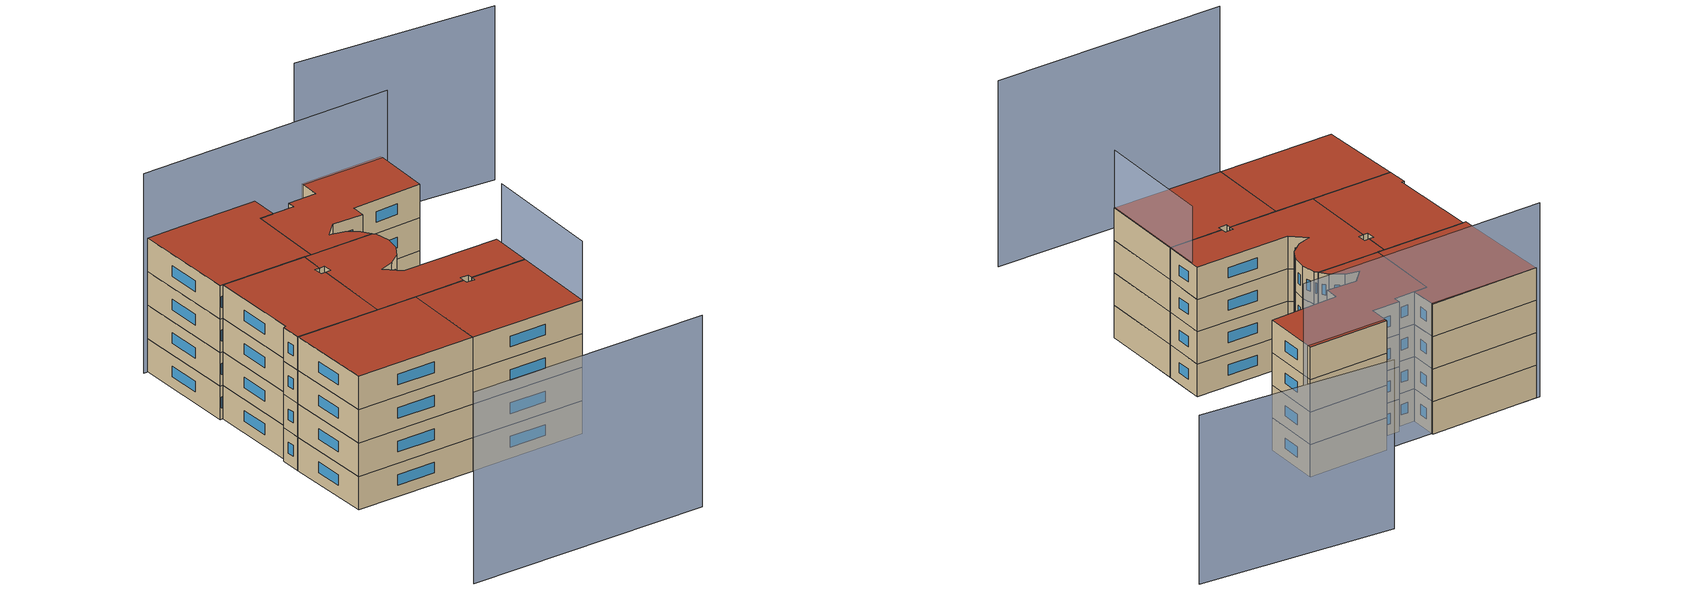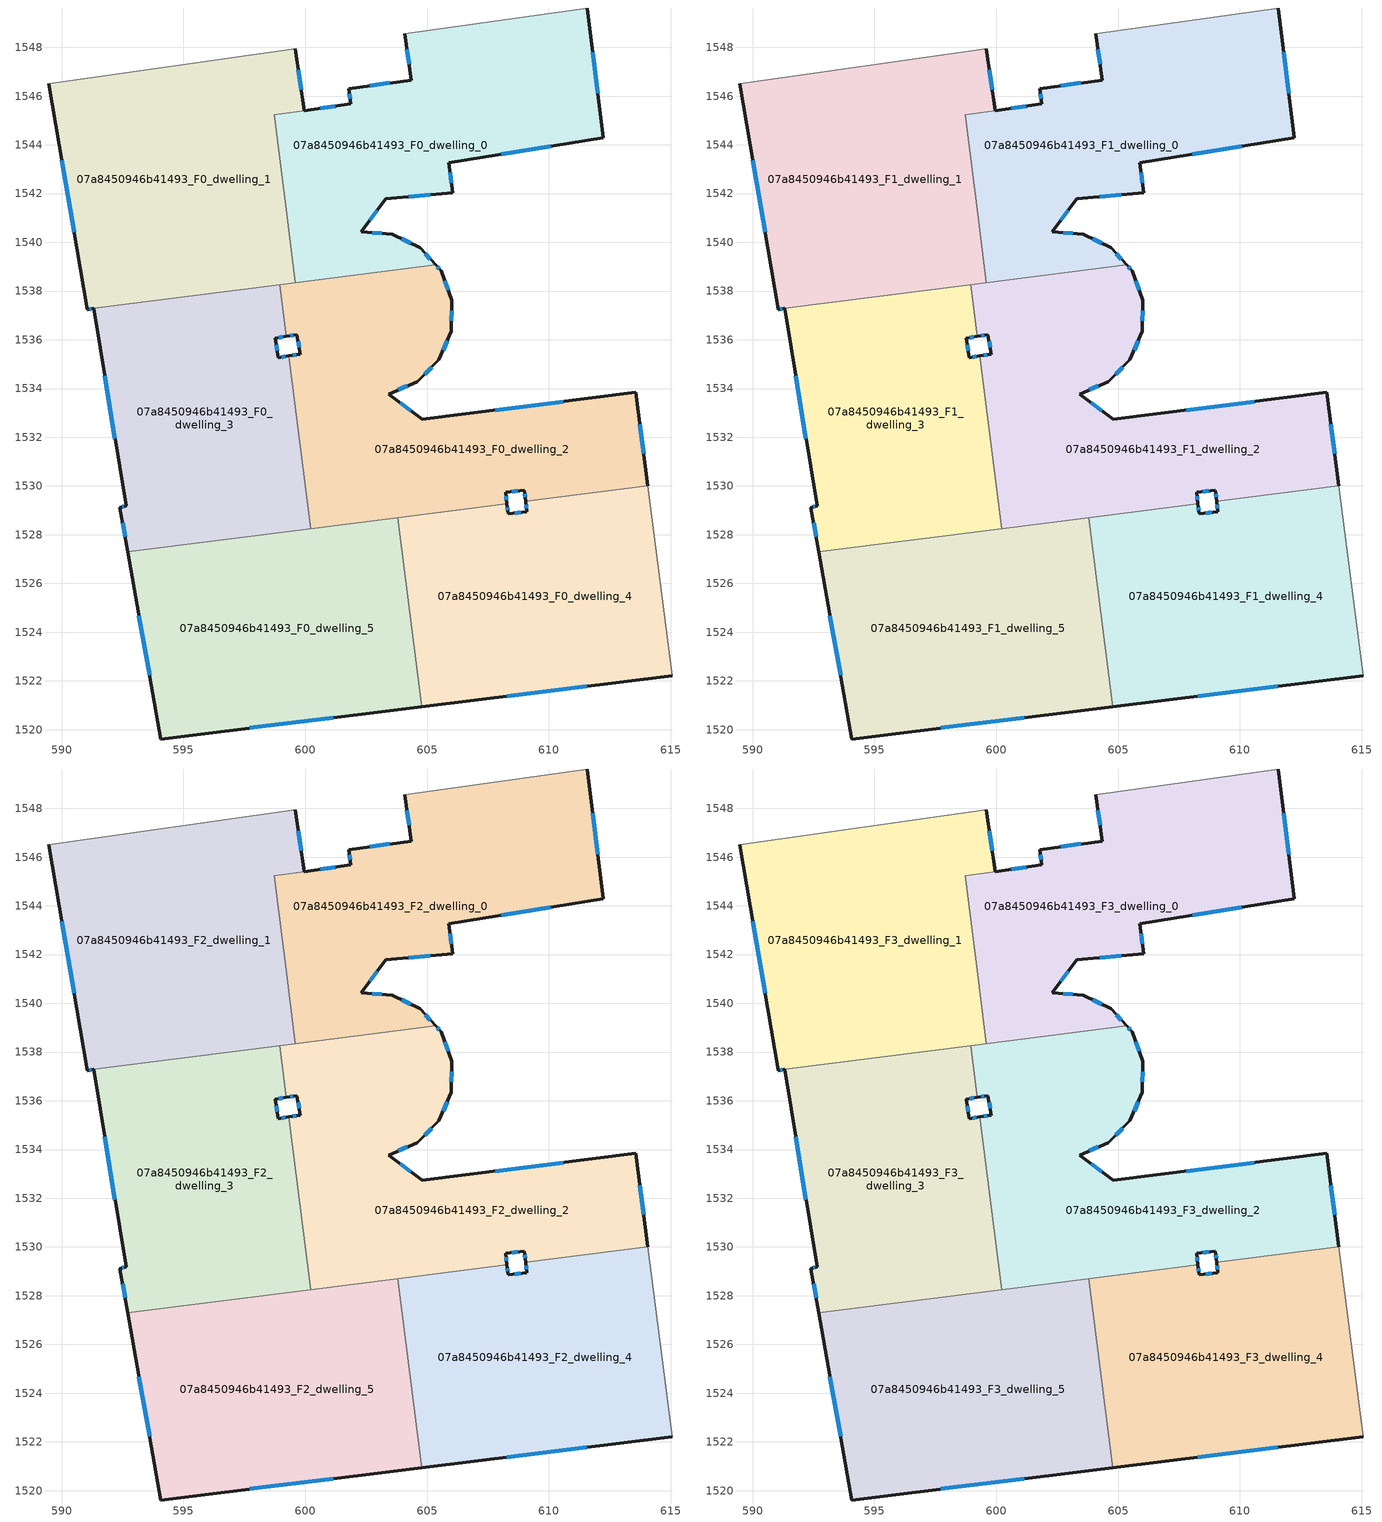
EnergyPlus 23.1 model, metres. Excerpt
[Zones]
07a8450946b41493_F0_dwelling_0
 floor ground (EU_floor_Construction): 611.56,1549.62 612.24,1544.3 605.89,1543.27 606.06,1542.03 603.3,1541.78 602.3,1540.44 603.58,1540.33 604.72,1539.77 605.35,1539.07 599.6,1538.34 598.72,1545.23 601.87,1545.68 601.78,1546.31 604.35,1546.66 604.08,1548.57 z0
 wall outside (EU_wall_Construction): 604.08,1548.57 604.35,1546.66 601.78,1546.31 601.87,1545.68 599.95,1545.41 / 605.35,1539.07 604.72,1539.77 603.58,1540.33 602.3,1540.44 603.3,1541.78 606.06,1542.03 605.89,1543.27 612.24,1544.3 611.56,1549.62 z0:3
 wall to 07a8450946b41493_F0_dwelling_1 (EU_wall_Construction): 599.95,1545.41 598.72,1545.23 599.3,1540.69 599.6,1538.34 z0:3
 wall adiabatic (EU_wall_Construction): 611.56,1549.62 604.08,1548.57 z0:3
 wall to 07a8450946b41493_F0_dwelling_2 (EU_wall_Construction): 599.6,1538.34 605.35,1539.07 z0:3
 window (EU_Window_Construction): 601.22,1545.59 600.61,1545.5 / 601.81,1546.09 601.84,1545.89 / 603.47,1546.54 602.65,1546.43 / 604.17,1547.92 604.26,1547.31 / 612.01,1546.11 611.79,1547.81 / 608.05,1543.62 610.08,1543.95 / 606,1542.45 605.94,1542.85 / 604.24,1541.87 605.12,1541.95 / 602.64,1540.9 602.96,1541.33 / 603.14,1540.37 602.74,1540.4 / 604.33,1539.96 603.96,1540.14 / 605.13,1539.31 604.93,1539.53 z1.02:1.98
07a8450946b41493_F0_dwelling_1
 floor ground (EU_floor_Construction): 599.59,1547.94 599.95,1545.41 598.72,1545.23 599.6,1538.34 591.31,1537.29 591.05,1537.23 591.05,1537.25 589.48,1546.51 z0
 wall outside (EU_wall_Construction): 599.95,1545.41 599.59,1547.94 / 589.48,1546.51 591.05,1537.25 591.05,1537.23 591.31,1537.29 z0:3
 wall adiabatic (EU_wall_Construction): 599.59,1547.94 589.48,1546.51 z0:3
 wall to 07a8450946b41493_F0_dwelling_3 (EU_wall_Construction): 591.31,1537.29 598.96,1538.26 z0:3
 wall to 07a8450946b41493_F0_dwelling_2 (EU_wall_Construction): 598.96,1538.26 599.6,1538.34 z0:3
 window (EU_Window_Construction): 599.83,1546.27 599.71,1547.08 / 591.14,1537.25 591.22,1537.27 / 590.01,1543.36 590.51,1540.4 z1.02:1.98
07a8450946b41493_F0_dwelling_2
 floor ground (EU_floor_Construction): 613.57,1533.84 614.06,1530.01 609.04,1529.37 608.99,1529.83 608.22,1529.74 608.28,1529.27 600.23,1528.25 599.33,1535.34 599.79,1535.41 599.66,1536.21 599.22,1536.14 598.96,1538.26 605.35,1539.07 605.57,1538.82 606.01,1537.63 605.98,1536.35 605.48,1535.18 604.59,1534.28 603.42,1533.77 604.81,1532.73 z0
 wall outside (EU_wall_Construction): 614.06,1530.01 613.57,1533.84 604.81,1532.73 603.42,1533.77 604.59,1534.28 605.48,1535.18 605.98,1536.35 606.01,1537.63 605.57,1538.82 605.35,1539.07 / 608.28,1529.27 608.22,1529.74 608.99,1529.83 609.04,1529.37 / 599.22,1536.14 599.66,1536.21 599.79,1535.41 599.33,1535.34 z0:3
 wall to 07a8450946b41493_F0_dwelling_4 (EU_wall_Construction): 609.04,1529.37 614.06,1530.01 / 603.8,1528.7 608.28,1529.27 z0:3
 wall to 07a8450946b41493_F0_dwelling_3 (EU_wall_Construction): 599.33,1535.34 600.23,1528.25 / 598.96,1538.26 599.22,1536.14 z0:3
 wall to 07a8450946b41493_F0_dwelling_5 (EU_wall_Construction): 600.23,1528.25 603.8,1528.7 z0:3
 window (EU_Window_Construction): 603.82,1533.94 604.19,1534.1 / 604.34,1533.08 603.89,1533.41 / 610.59,1533.46 607.79,1533.11 / 613.89,1531.31 613.73,1532.54 / 609.01,1529.68 609.02,1529.53 / 608.48,1529.77 608.73,1529.8 / 608.26,1529.43 608.24,1529.58 / 599.63,1535.39 599.49,1535.36 / 599.7,1535.94 599.75,1535.69 / 599.37,1536.16 599.51,1536.19 / 605.5,1538.91 605.42,1538.99 / 605.86,1538.04 605.72,1538.42 / 605.99,1536.79 606,1537.2 / 605.66,1535.58 605.81,1535.95 / 604.9,1534.59 605.18,1534.87 z1.02:1.98
07a8450946b41493_F0_dwelling_3
 floor ground (EU_floor_Construction): 598.96,1538.26 599.22,1536.14 598.76,1536.07 598.9,1535.27 599.33,1535.34 600.23,1528.25 592.71,1527.29 592.39,1529.12 592.64,1529.19 591.31,1537.29 z0
 wall outside (EU_wall_Construction): 591.31,1537.29 592.64,1529.19 592.39,1529.12 592.71,1527.29 / 599.33,1535.34 598.9,1535.27 598.76,1536.07 599.22,1536.14 z0:3
 wall to 07a8450946b41493_F0_dwelling_5 (EU_wall_Construction): 592.71,1527.29 600.23,1528.25 z0:3
 window (EU_Window_Construction): 591.76,1534.53 592.19,1531.94 / 598.92,1536.09 599.07,1536.12 / 598.85,1535.54 598.81,1535.79 / 599.18,1535.31 599.04,1535.29 / 592.5,1528.5 592.6,1527.91 / 592.56,1529.16 592.48,1529.14 z1.02:1.98
07a8450946b41493_F0_dwelling_4
 floor ground (EU_floor_Construction): 614.06,1530.01 615.05,1522.22 604.78,1520.95 603.8,1528.7 608.28,1529.27 608.32,1528.85 609.09,1528.95 609.04,1529.37 z0
 wall outside (EU_wall_Construction): 609.04,1529.37 609.09,1528.95 608.32,1528.85 608.28,1529.27 / 604.78,1520.95 615.05,1522.22 z0:3
 wall adiabatic (EU_wall_Construction): 615.05,1522.22 614.06,1530.01 z0:3
 wall to 07a8450946b41493_F0_dwelling_5 (EU_wall_Construction): 603.8,1528.7 604.78,1520.95 z0:3
 window (EU_Window_Construction): 608.31,1529 608.29,1529.13 / 608.83,1528.91 608.59,1528.88 / 609.06,1529.23 609.08,1529.09 / 608.28,1521.38 611.56,1521.79 z1.02:1.98
07a8450946b41493_F0_dwelling_5
 floor ground (EU_floor_Construction): 603.8,1528.7 604.78,1520.95 594.07,1519.62 592.71,1527.29 z0
 wall outside (EU_wall_Construction): 592.71,1527.29 594.07,1519.62 604.78,1520.95 z0:3
 window (EU_Window_Construction): 597.71,1520.07 601.14,1520.49 / 593.17,1524.68 593.61,1522.23 z1.02:1.98
07a8450946b41493_F1_dwelling_0
 floor to 07a8450946b41493_F0_dwelling_0 (EU_floor_Construction): 611.56,1549.62 612.24,1544.3 605.89,1543.27 606.06,1542.03 603.3,1541.78 602.3,1540.44 603.58,1540.33 604.72,1539.77 605.35,1539.07 599.6,1538.34 598.72,1545.23 601.87,1545.68 601.78,1546.31 604.35,1546.66 604.08,1548.57 z3
 wall outside (EU_wall_Construction): 604.08,1548.57 604.35,1546.66 601.78,1546.31 601.87,1545.68 599.95,1545.41 / 605.35,1539.07 604.72,1539.77 603.58,1540.33 602.3,1540.44 603.3,1541.78 606.06,1542.03 605.89,1543.27 612.24,1544.3 611.56,1549.62 z3:6
 wall to 07a8450946b41493_F1_dwelling_1 (EU_wall_Construction): 599.95,1545.41 598.72,1545.23 599.3,1540.69 599.6,1538.34 z3:6
 wall adiabatic (EU_wall_Construction): 611.56,1549.62 604.08,1548.57 z3:6
 wall to 07a8450946b41493_F1_dwelling_2 (EU_wall_Construction): 599.6,1538.34 605.35,1539.07 z3:6
 window (EU_Window_Construction): 601.22,1545.59 600.61,1545.5 / 601.81,1546.09 601.84,1545.89 / 603.47,1546.54 602.65,1546.43 / 604.17,1547.92 604.26,1547.31 / 612.01,1546.11 611.79,1547.81 / 608.05,1543.62 610.08,1543.95 / 606,1542.45 605.94,1542.85 / 604.24,1541.87 605.12,1541.95 / 602.64,1540.9 602.96,1541.33 / 603.14,1540.37 602.74,1540.4 / 604.33,1539.96 603.96,1540.14 / 605.13,1539.31 604.93,1539.53 z4.02:4.98
07a8450946b41493_F1_dwelling_1
 floor to 07a8450946b41493_F0_dwelling_1 (EU_floor_Construction): 599.59,1547.94 599.95,1545.41 598.72,1545.23 599.6,1538.34 591.31,1537.29 591.05,1537.23 591.05,1537.25 589.48,1546.51 z3
 wall outside (EU_wall_Construction): 599.95,1545.41 599.59,1547.94 / 589.48,1546.51 591.05,1537.25 591.05,1537.23 591.31,1537.29 z3:6
 wall adiabatic (EU_wall_Construction): 599.59,1547.94 589.48,1546.51 z3:6
 wall to 07a8450946b41493_F1_dwelling_3 (EU_wall_Construction): 591.31,1537.29 598.96,1538.26 z3:6
 wall to 07a8450946b41493_F1_dwelling_2 (EU_wall_Construction): 598.96,1538.26 599.6,1538.34 z3:6
 window (EU_Window_Construction): 599.83,1546.27 599.71,1547.08 / 591.14,1537.25 591.22,1537.27 / 590.01,1543.36 590.51,1540.4 z4.02:4.98
07a8450946b41493_F1_dwelling_2
 floor to 07a8450946b41493_F0_dwelling_2 (EU_floor_Construction): 613.57,1533.84 614.06,1530.01 609.04,1529.37 608.99,1529.83 608.22,1529.74 608.28,1529.27 600.23,1528.25 599.33,1535.34 599.79,1535.41 599.66,1536.21 599.22,1536.14 598.96,1538.26 605.35,1539.07 605.57,1538.82 606.01,1537.63 605.98,1536.35 605.48,1535.18 604.59,1534.28 603.42,1533.77 604.81,1532.73 z3
 wall outside (EU_wall_Construction): 614.06,1530.01 613.57,1533.84 604.81,1532.73 603.42,1533.77 604.59,1534.28 605.48,1535.18 605.98,1536.35 606.01,1537.63 605.57,1538.82 605.35,1539.07 / 608.28,1529.27 608.22,1529.74 608.99,1529.83 609.04,1529.37 / 599.22,1536.14 599.66,1536.21 599.79,1535.41 599.33,1535.34 z3:6
 wall to 07a8450946b41493_F1_dwelling_4 (EU_wall_Construction): 609.04,1529.37 614.06,1530.01 / 603.8,1528.7 608.28,1529.27 z3:6
 wall to 07a8450946b41493_F1_dwelling_3 (EU_wall_Construction): 599.33,1535.34 600.23,1528.25 / 598.96,1538.26 599.22,1536.14 z3:6
 wall to 07a8450946b41493_F1_dwelling_5 (EU_wall_Construction): 600.23,1528.25 603.8,1528.7 z3:6
 window (EU_Window_Construction): 603.82,1533.94 604.19,1534.1 / 604.34,1533.08 603.89,1533.41 / 610.59,1533.46 607.79,1533.11 / 613.89,1531.31 613.73,1532.54 / 609.01,1529.68 609.02,1529.53 / 608.48,1529.77 608.73,1529.8 / 608.26,1529.43 608.24,1529.58 / 599.63,1535.39 599.49,1535.36 / 599.7,1535.94 599.75,1535.69 / 599.37,1536.16 599.51,1536.19 / 605.5,1538.91 605.42,1538.99 / 605.86,1538.04 605.72,1538.42 / 605.99,1536.79 606,1537.2 / 605.66,1535.58 605.81,1535.95 / 604.9,1534.59 605.18,1534.87 z4.02:4.98
07a8450946b41493_F1_dwelling_3
 floor to 07a8450946b41493_F0_dwelling_3 (EU_floor_Construction): 598.96,1538.26 599.22,1536.14 598.76,1536.07 598.9,1535.27 599.33,1535.34 600.23,1528.25 592.71,1527.29 592.39,1529.12 592.64,1529.19 591.31,1537.29 z3
 wall outside (EU_wall_Construction): 591.31,1537.29 592.64,1529.19 592.39,1529.12 592.71,1527.29 / 599.33,1535.34 598.9,1535.27 598.76,1536.07 599.22,1536.14 z3:6
 wall to 07a8450946b41493_F1_dwelling_5 (EU_wall_Construction): 592.71,1527.29 600.23,1528.25 z3:6
 window (EU_Window_Construction): 591.76,1534.53 592.19,1531.94 / 598.92,1536.09 599.07,1536.12 / 598.85,1535.54 598.81,1535.79 / 599.18,1535.31 599.04,1535.29 / 592.5,1528.5 592.6,1527.91 / 592.56,1529.16 592.48,1529.14 z4.02:4.98
07a8450946b41493_F1_dwelling_4
 floor to 07a8450946b41493_F0_dwelling_4 (EU_floor_Construction): 614.06,1530.01 615.05,1522.22 604.78,1520.95 603.8,1528.7 608.28,1529.27 608.32,1528.85 609.09,1528.95 609.04,1529.37 z3
 wall outside (EU_wall_Construction): 609.04,1529.37 609.09,1528.95 608.32,1528.85 608.28,1529.27 / 604.78,1520.95 615.05,1522.22 z3:6
 wall adiabatic (EU_wall_Construction): 615.05,1522.22 614.06,1530.01 z3:6
 wall to 07a8450946b41493_F1_dwelling_5 (EU_wall_Construction): 603.8,1528.7 604.78,1520.95 z3:6
 window (EU_Window_Construction): 608.31,1529 608.29,1529.13 / 608.83,1528.91 608.59,1528.88 / 609.06,1529.23 609.08,1529.09 / 608.28,1521.38 611.56,1521.79 z4.02:4.98
07a8450946b41493_F1_dwelling_5
 floor to 07a8450946b41493_F0_dwelling_5 (EU_floor_Construction): 603.8,1528.7 604.78,1520.95 594.07,1519.62 592.71,1527.29 z3
 wall outside (EU_wall_Construction): 592.71,1527.29 594.07,1519.62 604.78,1520.95 z3:6
 window (EU_Window_Construction): 597.71,1520.07 601.14,1520.49 / 593.17,1524.68 593.61,1522.23 z4.02:4.98
07a8450946b41493_F2_dwelling_0
 floor to 07a8450946b41493_F1_dwelling_0 (EU_floor_Construction): 611.56,1549.62 612.24,1544.3 605.89,1543.27 606.06,1542.03 603.3,1541.78 602.3,1540.44 603.58,1540.33 604.72,1539.77 605.35,1539.07 599.6,1538.34 598.72,1545.23 601.87,1545.68 601.78,1546.31 604.35,1546.66 604.08,1548.57 z6
 wall outside (EU_wall_Construction): 604.08,1548.57 604.35,1546.66 601.78,1546.31 601.87,1545.68 599.95,1545.41 / 605.35,1539.07 604.72,1539.77 603.58,1540.33 602.3,1540.44 603.3,1541.78 606.06,1542.03 605.89,1543.27 612.24,1544.3 611.56,1549.62 z6:9
 wall to 07a8450946b41493_F2_dwelling_1 (EU_wall_Construction): 599.95,1545.41 598.72,1545.23 599.3,1540.69 599.6,1538.34 z6:9
 wall adiabatic (EU_wall_Construction): 611.56,1549.62 604.08,1548.57 z6:9
 wall to 07a8450946b41493_F2_dwelling_2 (EU_wall_Construction): 599.6,1538.34 605.35,1539.07 z6:9
 window (EU_Window_Construction): 601.22,1545.59 600.61,1545.5 / 601.81,1546.09 601.84,1545.89 / 603.47,1546.54 602.65,1546.43 / 604.17,1547.92 604.26,1547.31 / 612.01,1546.11 611.79,1547.81 / 608.05,1543.62 610.08,1543.95 / 606,1542.45 605.94,1542.85 / 604.24,1541.87 605.12,1541.95 / 602.64,1540.9 602.96,1541.33 / 603.14,1540.37 602.74,1540.4 / 604.33,1539.96 603.96,1540.14 / 605.13,1539.31 604.93,1539.53 z7.02:7.98
07a8450946b41493_F2_dwelling_1
 floor to 07a8450946b41493_F1_dwelling_1 (EU_floor_Construction): 599.59,1547.94 599.95,1545.41 598.72,1545.23 599.6,1538.34 591.31,1537.29 591.05,1537.23 591.05,1537.25 589.48,1546.51 z6
 wall outside (EU_wall_Construction): 599.95,1545.41 599.59,1547.94 / 589.48,1546.51 591.05,1537.25 591.05,1537.23 591.31,1537.29 z6:9
 wall adiabatic (EU_wall_Construction): 599.59,1547.94 589.48,1546.51 z6:9
 wall to 07a8450946b41493_F2_dwelling_3 (EU_wall_Construction): 591.31,1537.29 598.96,1538.26 z6:9
 wall to 07a8450946b41493_F2_dwelling_2 (EU_wall_Construction): 598.96,1538.26 599.6,1538.34 z6:9
 window (EU_Window_Construction): 599.83,1546.27 599.71,1547.08 / 591.14,1537.25 591.22,1537.27 / 590.01,1543.36 590.51,1540.4 z7.02:7.98
07a8450946b41493_F2_dwelling_2
 floor to 07a8450946b41493_F1_dwelling_2 (EU_floor_Construction): 613.57,1533.84 614.06,1530.01 609.04,1529.37 608.99,1529.83 608.22,1529.74 608.28,1529.27 600.23,1528.25 599.33,1535.34 599.79,1535.41 599.66,1536.21 599.22,1536.14 598.96,1538.26 605.35,1539.07 605.57,1538.82 606.01,1537.63 605.98,1536.35 605.48,1535.18 604.59,1534.28 603.42,1533.77 604.81,1532.73 z6
 wall outside (EU_wall_Construction): 614.06,1530.01 613.57,1533.84 604.81,1532.73 603.42,1533.77 604.59,1534.28 605.48,1535.18 605.98,1536.35 606.01,1537.63 605.57,1538.82 605.35,1539.07 / 608.28,1529.27 608.22,1529.74 608.99,1529.83 609.04,1529.37 / 599.22,1536.14 599.66,1536.21 599.79,1535.41 599.33,1535.34 z6:9
 wall to 07a8450946b41493_F2_dwelling_4 (EU_wall_Construction): 609.04,1529.37 614.06,1530.01 / 603.8,1528.7 608.28,1529.27 z6:9
 wall to 07a8450946b41493_F2_dwelling_3 (EU_wall_Construction): 599.33,1535.34 600.23,1528.25 / 598.96,1538.26 599.22,1536.14 z6:9
 wall to 07a8450946b41493_F2_dwelling_5 (EU_wall_Construction): 600.23,1528.25 603.8,1528.7 z6:9
 window (EU_Window_Construction): 603.82,1533.94 604.19,1534.1 / 604.34,1533.08 603.89,1533.41 / 610.59,1533.46 607.79,1533.11 / 613.89,1531.31 613.73,1532.54 / 609.01,1529.68 609.02,1529.53 / 608.48,1529.77 608.73,1529.8 / 608.26,1529.43 608.24,1529.58 / 599.63,1535.39 599.49,1535.36 / 599.7,1535.94 599.75,1535.69 / 599.37,1536.16 599.51,1536.19 / 605.5,1538.91 605.42,1538.99 / 605.86,1538.04 605.72,1538.42 / 605.99,1536.79 606,1537.2 / 605.66,1535.58 605.81,1535.95 / 604.9,1534.59 605.18,1534.87 z7.02:7.98
07a8450946b41493_F2_dwelling_3
 floor to 07a8450946b41493_F1_dwelling_3 (EU_floor_Construction): 598.96,1538.26 599.22,1536.14 598.76,1536.07 598.9,1535.27 599.33,1535.34 600.23,1528.25 592.71,1527.29 592.39,1529.12 592.64,1529.19 591.31,1537.29 z6
 wall outside (EU_wall_Construction): 591.31,1537.29 592.64,1529.19 592.39,1529.12 592.71,1527.29 / 599.33,1535.34 598.9,1535.27 598.76,1536.07 599.22,1536.14 z6:9
 wall to 07a8450946b41493_F2_dwelling_5 (EU_wall_Construction): 592.71,1527.29 600.23,1528.25 z6:9
 window (EU_Window_Construction): 591.76,1534.53 592.19,1531.94 / 598.92,1536.09 599.07,1536.12 / 598.85,1535.54 598.81,1535.79 / 599.18,1535.31 599.04,1535.29 / 592.5,1528.5 592.6,1527.91 / 592.56,1529.16 592.48,1529.14 z7.02:7.98
07a8450946b41493_F2_dwelling_4
 floor to 07a8450946b41493_F1_dwelling_4 (EU_floor_Construction): 614.06,1530.01 615.05,1522.22 604.78,1520.95 603.8,1528.7 608.28,1529.27 608.32,1528.85 609.09,1528.95 609.04,1529.37 z6
 wall outside (EU_wall_Construction): 609.04,1529.37 609.09,1528.95 608.32,1528.85 608.28,1529.27 / 604.78,1520.95 615.05,1522.22 z6:9
 wall adiabatic (EU_wall_Construction): 615.05,1522.22 614.06,1530.01 z6:9
 wall to 07a8450946b41493_F2_dwelling_5 (EU_wall_Construction): 603.8,1528.7 604.78,1520.95 z6:9
 window (EU_Window_Construction): 608.31,1529 608.29,1529.13 / 608.83,1528.91 608.59,1528.88 / 609.06,1529.23 609.08,1529.09 / 608.28,1521.38 611.56,1521.79 z7.02:7.98
07a8450946b41493_F2_dwelling_5
 floor to 07a8450946b41493_F1_dwelling_5 (EU_floor_Construction): 603.8,1528.7 604.78,1520.95 594.07,1519.62 592.71,1527.29 z6
 wall outside (EU_wall_Construction): 592.71,1527.29 594.07,1519.62 604.78,1520.95 z6:9
 window (EU_Window_Construction): 597.71,1520.07 601.14,1520.49 / 593.17,1524.68 593.61,1522.23 z7.02:7.98
07a8450946b41493_F3_dwelling_0
 floor to 07a8450946b41493_F2_dwelling_0 (EU_floor_Construction): 611.56,1549.62 612.24,1544.3 605.89,1543.27 606.06,1542.03 603.3,1541.78 602.3,1540.44 603.58,1540.33 604.72,1539.77 605.35,1539.07 599.6,1538.34 598.72,1545.23 601.87,1545.68 601.78,1546.31 604.35,1546.66 604.08,1548.57 z9
 wall outside (EU_wall_Construction): 604.08,1548.57 604.35,1546.66 601.78,1546.31 601.87,1545.68 599.95,1545.41 / 605.35,1539.07 604.72,1539.77 603.58,1540.33 602.3,1540.44 603.3,1541.78 606.06,1542.03 605.89,1543.27 612.24,1544.3 611.56,1549.62 z9:12
 wall to 07a8450946b41493_F3_dwelling_1 (EU_wall_Construction): 599.95,1545.41 598.72,1545.23 599.3,1540.69 599.6,1538.34 z9:12
 wall adiabatic (EU_wall_Construction): 611.56,1549.62 604.08,1548.57 z9:12
 wall to 07a8450946b41493_F3_dwelling_2 (EU_wall_Construction): 599.6,1538.34 605.35,1539.07 z9:12
 window (EU_Window_Construction): 601.22,1545.59 600.61,1545.5 / 601.81,1546.09 601.84,1545.89 / 603.47,1546.54 602.65,1546.43 / 604.17,1547.92 604.26,1547.31 / 612.01,1546.11 611.79,1547.81 / 608.05,1543.62 610.08,1543.95 / 606,1542.45 605.94,1542.85 / 604.24,1541.87 605.12,1541.95 / 602.64,1540.9 602.96,1541.33 / 603.14,1540.37 602.74,1540.4 / 604.33,1539.96 603.96,1540.14 / 605.13,1539.31 604.93,1539.53 z10.02:10.98
 roof outside (EU_roof_Construction): 612.24,1544.3 611.56,1549.62 604.08,1548.57 604.35,1546.66 601.78,1546.31 601.87,1545.68 598.72,1545.23 599.6,1538.34 605.35,1539.07 604.72,1539.77 603.58,1540.33 602.3,1540.44 603.3,1541.78 606.06,1542.03 605.89,1543.27 z12
07a8450946b41493_F3_dwelling_1
 floor to 07a8450946b41493_F2_dwelling_1 (EU_floor_Construction): 599.59,1547.94 599.95,1545.41 598.72,1545.23 599.6,1538.34 591.31,1537.29 591.05,1537.23 591.05,1537.25 589.48,1546.51 z9
 wall outside (EU_wall_Construction): 599.95,1545.41 599.59,1547.94 / 589.48,1546.51 591.05,1537.25 591.05,1537.23 591.31,1537.29 z9:12
 wall adiabatic (EU_wall_Construction): 599.59,1547.94 589.48,1546.51 z9:12
 wall to 07a8450946b41493_F3_dwelling_3 (EU_wall_Construction): 591.31,1537.29 598.96,1538.26 z9:12
 wall to 07a8450946b41493_F3_dwelling_2 (EU_wall_Construction): 598.96,1538.26 599.6,1538.34 z9:12
 window (EU_Window_Construction): 599.83,1546.27 599.71,1547.08 / 591.14,1537.25 591.22,1537.27 / 590.01,1543.36 590.51,1540.4 z10.02:10.98
 roof outside (EU_roof_Construction): 599.6,1538.34 598.72,1545.23 599.95,1545.41 599.59,1547.94 589.48,1546.51 591.05,1537.25 591.05,1537.23 591.31,1537.29 z12
07a8450946b41493_F3_dwelling_2
 floor to 07a8450946b41493_F2_dwelling_2 (EU_floor_Construction): 613.57,1533.84 614.06,1530.01 609.04,1529.37 608.99,1529.83 608.22,1529.74 608.28,1529.27 600.23,1528.25 599.33,1535.34 599.79,1535.41 599.66,1536.21 599.22,1536.14 598.96,1538.26 605.35,1539.07 605.57,1538.82 606.01,1537.63 605.98,1536.35 605.48,1535.18 604.59,1534.28 603.42,1533.77 604.81,1532.73 z9
 wall outside (EU_wall_Construction): 614.06,1530.01 613.57,1533.84 604.81,1532.73 603.42,1533.77 604.59,1534.28 605.48,1535.18 605.98,1536.35 606.01,1537.63 605.57,1538.82 605.35,1539.07 / 608.28,1529.27 608.22,1529.74 608.99,1529.83 609.04,1529.37 / 599.22,1536.14 599.66,1536.21 599.79,1535.41 599.33,1535.34 z9:12
 wall to 07a8450946b41493_F3_dwelling_4 (EU_wall_Construction): 609.04,1529.37 614.06,1530.01 / 603.8,1528.7 608.28,1529.27 z9:12
 wall to 07a8450946b41493_F3_dwelling_3 (EU_wall_Construction): 599.33,1535.34 600.23,1528.25 / 598.96,1538.26 599.22,1536.14 z9:12
 wall to 07a8450946b41493_F3_dwelling_5 (EU_wall_Construction): 600.23,1528.25 603.8,1528.7 z9:12
 window (EU_Window_Construction): 603.82,1533.94 604.19,1534.1 / 604.34,1533.08 603.89,1533.41 / 610.59,1533.46 607.79,1533.11 / 613.89,1531.31 613.73,1532.54 / 609.01,1529.68 609.02,1529.53 / 608.48,1529.77 608.73,1529.8 / 608.26,1529.43 608.24,1529.58 / 599.63,1535.39 599.49,1535.36 / 599.7,1535.94 599.75,1535.69 / 599.37,1536.16 599.51,1536.19 / 605.5,1538.91 605.42,1538.99 / 605.86,1538.04 605.72,1538.42 / 605.99,1536.79 606,1537.2 / 605.66,1535.58 605.81,1535.95 / 604.9,1534.59 605.18,1534.87 z10.02:10.98
 roof outside (EU_roof_Construction): 614.06,1530.01 613.57,1533.84 604.81,1532.73 603.42,1533.77 604.59,1534.28 605.48,1535.18 605.98,1536.35 606.01,1537.63 605.57,1538.82 605.35,1539.07 598.96,1538.26 599.22,1536.14 599.66,1536.21 599.79,1535.41 599.33,1535.34 600.23,1528.25 608.28,1529.27 608.22,1529.74 608.99,1529.83 609.04,1529.37 z12
07a8450946b41493_F3_dwelling_3
 floor to 07a8450946b41493_F2_dwelling_3 (EU_floor_Construction): 598.96,1538.26 599.22,1536.14 598.76,1536.07 598.9,1535.27 599.33,1535.34 600.23,1528.25 592.71,1527.29 592.39,1529.12 592.64,1529.19 591.31,1537.29 z9
 wall outside (EU_wall_Construction): 591.31,1537.29 592.64,1529.19 592.39,1529.12 592.71,1527.29 / 599.33,1535.34 598.9,1535.27 598.76,1536.07 599.22,1536.14 z9:12
 wall to 07a8450946b41493_F3_dwelling_5 (EU_wall_Construction): 592.71,1527.29 600.23,1528.25 z9:12
 window (EU_Window_Construction): 591.76,1534.53 592.19,1531.94 / 598.92,1536.09 599.07,1536.12 / 598.85,1535.54 598.81,1535.79 / 599.18,1535.31 599.04,1535.29 / 592.5,1528.5 592.6,1527.91 / 592.56,1529.16 592.48,1529.14 z10.02:10.98
 roof outside (EU_roof_Construction): 600.23,1528.25 599.33,1535.34 598.9,1535.27 598.76,1536.07 599.22,1536.14 598.96,1538.26 591.31,1537.29 592.64,1529.19 592.39,1529.12 592.71,1527.29 z12
07a8450946b41493_F3_dwelling_4
 floor to 07a8450946b41493_F2_dwelling_4 (EU_floor_Construction): 614.06,1530.01 615.05,1522.22 604.78,1520.95 603.8,1528.7 608.28,1529.27 608.32,1528.85 609.09,1528.95 609.04,1529.37 z9
 wall outside (EU_wall_Construction): 609.04,1529.37 609.09,1528.95 608.32,1528.85 608.28,1529.27 / 604.78,1520.95 615.05,1522.22 z9:12
 wall adiabatic (EU_wall_Construction): 615.05,1522.22 614.06,1530.01 z9:12
 wall to 07a8450946b41493_F3_dwelling_5 (EU_wall_Construction): 603.8,1528.7 604.78,1520.95 z9:12
 window (EU_Window_Construction): 608.31,1529 608.29,1529.13 / 608.83,1528.91 608.59,1528.88 / 609.06,1529.23 609.08,1529.09 / 608.28,1521.38 611.56,1521.79 z10.02:10.98
 roof outside (EU_roof_Construction): 615.05,1522.22 614.06,1530.01 609.04,1529.37 609.09,1528.95 608.32,1528.85 608.28,1529.27 603.8,1528.7 604.78,1520.95 z12
07a8450946b41493_F3_dwelling_5
 floor to 07a8450946b41493_F2_dwelling_5 (EU_floor_Construction): 603.8,1528.7 604.78,1520.95 594.07,1519.62 592.71,1527.29 z9
 wall outside (EU_wall_Construction): 592.71,1527.29 594.07,1519.62 604.78,1520.95 z9:12
 window (EU_Window_Construction): 597.71,1520.07 601.14,1520.49 / 593.17,1524.68 593.61,1522.23 z10.02:10.98
 roof outside (EU_roof_Construction): 604.78,1520.95 603.8,1528.7 592.71,1527.29 594.07,1519.62 z12
shading: 596.63,1505.13 618.04,1507.71 z0:17.2; 615.03,1522.23 613.65,1533.13 z0:17.3; 612,1549.36 589.13,1546.47 z0:17.9; 627.44,1560.91 609.41,1560.12 z0:15.6
[Building]
EU S2 Campaign: North Axis=0; Terrain=City; Solar Distribution=FullExterior
[Site:Location]
Vienna: Latitude=48; Longitude=16.5; Time Zone=1; Elevation=183
[SizingPeriod:WeatherFileDays]
AnnualSizingPeriod: Begin Month=1; Begin Day of Month=1; End Month=12; End Day of Month=31; Day of Week for Start Day=Monday; Use Weather File Daylight Saving Period=No; Use Weather File Rain and Snow Indicators=No
[MATERIAL]
EU_InternalMass_Material: Roughness=MediumRough; Thickness=0.1; Conductivity=1; Density=1800; Specific Heat=900; Thermal Absorptance=0.9; Solar Absorptance=0.7; Visible Absorptance=0.7
[MATERIAL:NOMASS] Roughness=MediumRough; Thermal Absorptance=0.9; Solar Absorptance=0.7; Visible Absorptance=0.7
Name | Thermal Resistance
EU_wall_NoMass | 0.942466
EU_roof_NoMass | 0.551687
EU_floor_NoMass | 0.66527
[WINDOWMATERIAL:SIMPLEGLAZINGSYSTEM]
EU_Window_SimpleGlazing: UFactor=2.03367; Solar Heat Gain Coefficient=0.65; Visible Transmittance=0.65
[CONSTRUCTION]
EU_wall_Construction: EU_wall_NoMass
EU_roof_Construction: EU_roof_NoMass
EU_floor_Construction: EU_floor_NoMass
EU_Window_Construction: EU_Window_SimpleGlazing
EU_InternalMass_Construction: EU_InternalMass_Material
[ZONE] Type=1; Multiplier=1; Ceiling Height=autocalculate; Floor Area=autocalculate; Part of Total Floor Area=Yes
Name | Volume
07a8450946b41493_F0_dwelling_0; 07a8450946b41493_F1_dwelling_0; 07a8450946b41493_F2_dwelling_0; 07a8450946b41493_F3_dwelling_0 | 240.223
07a8450946b41493_F0_dwelling_1; 07a8450946b41493_F1_dwelling_1; 07a8450946b41493_F2_dwelling_1; 07a8450946b41493_F3_dwelling_1 | 259.069
07a8450946b41493_F0_dwelling_2; 07a8450946b41493_F1_dwelling_2; 07a8450946b41493_F2_dwelling_2; 07a8450946b41493_F3_dwelling_2 | 271.243
07a8450946b41493_F0_dwelling_3; 07a8450946b41493_F1_dwelling_3; 07a8450946b41493_F2_dwelling_3; 07a8450946b41493_F3_dwelling_3 | 228.04
07a8450946b41493_F0_dwelling_4; 07a8450946b41493_F1_dwelling_4; 07a8450946b41493_F2_dwelling_4; 07a8450946b41493_F3_dwelling_4 | 242.115
07a8450946b41493_F0_dwelling_5; 07a8450946b41493_F1_dwelling_5; 07a8450946b41493_F2_dwelling_5; 07a8450946b41493_F3_dwelling_5 | 257.153
[INTERNALMASS] Construction=EU_InternalMass_Construction
Name | Zone or ZoneList | Surface Area
07a8450946b41493_F0_dwelling_0_EU_InternalMass | 07a8450946b41493_F0_dwelling_0 | 80.0721
07a8450946b41493_F0_dwelling_1_EU_InternalMass | 07a8450946b41493_F0_dwelling_1 | 86.3598
07a8450946b41493_F0_dwelling_2_EU_InternalMass | 07a8450946b41493_F0_dwelling_2 | 90.4158
07a8450946b41493_F0_dwelling_3_EU_InternalMass | 07a8450946b41493_F0_dwelling_3 | 76.0132
07a8450946b41493_F0_dwelling_4_EU_InternalMass | 07a8450946b41493_F0_dwelling_4 | 80.7044
07a8450946b41493_F0_dwelling_5_EU_InternalMass | 07a8450946b41493_F0_dwelling_5 | 85.7179
07a8450946b41493_F1_dwelling_0_EU_InternalMass | 07a8450946b41493_F1_dwelling_0 | 80.0721
07a8450946b41493_F1_dwelling_1_EU_InternalMass | 07a8450946b41493_F1_dwelling_1 | 86.3598
07a8450946b41493_F1_dwelling_2_EU_InternalMass | 07a8450946b41493_F1_dwelling_2 | 90.4158
07a8450946b41493_F1_dwelling_3_EU_InternalMass | 07a8450946b41493_F1_dwelling_3 | 76.0132
07a8450946b41493_F1_dwelling_4_EU_InternalMass | 07a8450946b41493_F1_dwelling_4 | 80.7044
07a8450946b41493_F1_dwelling_5_EU_InternalMass | 07a8450946b41493_F1_dwelling_5 | 85.7179
07a8450946b41493_F2_dwelling_0_EU_InternalMass | 07a8450946b41493_F2_dwelling_0 | 80.0721
07a8450946b41493_F2_dwelling_1_EU_InternalMass | 07a8450946b41493_F2_dwelling_1 | 86.3598
07a8450946b41493_F2_dwelling_2_EU_InternalMass | 07a8450946b41493_F2_dwelling_2 | 90.4158
07a8450946b41493_F2_dwelling_3_EU_InternalMass | 07a8450946b41493_F2_dwelling_3 | 76.0132
07a8450946b41493_F2_dwelling_4_EU_InternalMass | 07a8450946b41493_F2_dwelling_4 | 80.7044
07a8450946b41493_F2_dwelling_5_EU_InternalMass | 07a8450946b41493_F2_dwelling_5 | 85.7179
07a8450946b41493_F3_dwelling_0_EU_InternalMass | 07a8450946b41493_F3_dwelling_0 | 80.0721
07a8450946b41493_F3_dwelling_1_EU_InternalMass | 07a8450946b41493_F3_dwelling_1 | 86.3598
07a8450946b41493_F3_dwelling_2_EU_InternalMass | 07a8450946b41493_F3_dwelling_2 | 90.4158
07a8450946b41493_F3_dwelling_3_EU_InternalMass | 07a8450946b41493_F3_dwelling_3 | 76.0132
07a8450946b41493_F3_dwelling_4_EU_InternalMass | 07a8450946b41493_F3_dwelling_4 | 80.7044
07a8450946b41493_F3_dwelling_5_EU_InternalMass | 07a8450946b41493_F3_dwelling_5 | 85.7179
[OTHEREQUIPMENT] Fuel Type=Electricity; Design Level Calculation Method=Watts/Area; Power per Zone Floor Area=1; Fraction Latent=0; Fraction Radiant=0; Fraction Lost=0; Carbon Dioxide Generation Rate=0; EndUse Subcategory=EU_Step8_InternalGains
Name | Zone or ZoneList or Space or SpaceList | Schedule
EU_Step8_InternalGain_07a8450946b41493_F0_dwelling_0_f000 | 07a8450946b41493_F0_dwelling_0 | EU_Step8_GainSchedule_07a8450946b41493_F0_dwelling_0_f000
EU_Step8_InternalGain_07a8450946b41493_F0_dwelling_1_f000 | 07a8450946b41493_F0_dwelling_1 | EU_Step8_GainSchedule_07a8450946b41493_F0_dwelling_1_f000
EU_Step8_InternalGain_07a8450946b41493_F0_dwelling_2_f000 | 07a8450946b41493_F0_dwelling_2 | EU_Step8_GainSchedule_07a8450946b41493_F0_dwelling_2_f000
EU_Step8_InternalGain_07a8450946b41493_F0_dwelling_3_f000 | 07a8450946b41493_F0_dwelling_3 | EU_Step8_GainSchedule_07a8450946b41493_F0_dwelling_3_f000
EU_Step8_InternalGain_07a8450946b41493_F0_dwelling_4_f000 | 07a8450946b41493_F0_dwelling_4 | EU_Step8_GainSchedule_07a8450946b41493_F0_dwelling_4_f000
EU_Step8_InternalGain_07a8450946b41493_F0_dwelling_5_f000 | 07a8450946b41493_F0_dwelling_5 | EU_Step8_GainSchedule_07a8450946b41493_F0_dwelling_5_f000
EU_Step8_InternalGain_07a8450946b41493_F1_dwelling_0_f000 | 07a8450946b41493_F1_dwelling_0 | EU_Step8_GainSchedule_07a8450946b41493_F1_dwelling_0_f000
EU_Step8_InternalGain_07a8450946b41493_F1_dwelling_1_f000 | 07a8450946b41493_F1_dwelling_1 | EU_Step8_GainSchedule_07a8450946b41493_F1_dwelling_1_f000
EU_Step8_InternalGain_07a8450946b41493_F1_dwelling_2_f000 | 07a8450946b41493_F1_dwelling_2 | EU_Step8_GainSchedule_07a8450946b41493_F1_dwelling_2_f000
EU_Step8_InternalGain_07a8450946b41493_F1_dwelling_3_f000 | 07a8450946b41493_F1_dwelling_3 | EU_Step8_GainSchedule_07a8450946b41493_F1_dwelling_3_f000
EU_Step8_InternalGain_07a8450946b41493_F1_dwelling_4_f000 | 07a8450946b41493_F1_dwelling_4 | EU_Step8_GainSchedule_07a8450946b41493_F1_dwelling_4_f000
EU_Step8_InternalGain_07a8450946b41493_F1_dwelling_5_f000 | 07a8450946b41493_F1_dwelling_5 | EU_Step8_GainSchedule_07a8450946b41493_F1_dwelling_5_f000
EU_Step8_InternalGain_07a8450946b41493_F2_dwelling_0_f000 | 07a8450946b41493_F2_dwelling_0 | EU_Step8_GainSchedule_07a8450946b41493_F2_dwelling_0_f000
EU_Step8_InternalGain_07a8450946b41493_F2_dwelling_1_f000 | 07a8450946b41493_F2_dwelling_1 | EU_Step8_GainSchedule_07a8450946b41493_F2_dwelling_1_f000
EU_Step8_InternalGain_07a8450946b41493_F2_dwelling_2_f000 | 07a8450946b41493_F2_dwelling_2 | EU_Step8_GainSchedule_07a8450946b41493_F2_dwelling_2_f000
EU_Step8_InternalGain_07a8450946b41493_F2_dwelling_3_f000 | 07a8450946b41493_F2_dwelling_3 | EU_Step8_GainSchedule_07a8450946b41493_F2_dwelling_3_f000
EU_Step8_InternalGain_07a8450946b41493_F2_dwelling_4_f000 | 07a8450946b41493_F2_dwelling_4 | EU_Step8_GainSchedule_07a8450946b41493_F2_dwelling_4_f000
EU_Step8_InternalGain_07a8450946b41493_F2_dwelling_5_f000 | 07a8450946b41493_F2_dwelling_5 | EU_Step8_GainSchedule_07a8450946b41493_F2_dwelling_5_f000
EU_Step8_InternalGain_07a8450946b41493_F3_dwelling_0_f000 | 07a8450946b41493_F3_dwelling_0 | EU_Step8_GainSchedule_07a8450946b41493_F3_dwelling_0_f000
EU_Step8_InternalGain_07a8450946b41493_F3_dwelling_1_f000 | 07a8450946b41493_F3_dwelling_1 | EU_Step8_GainSchedule_07a8450946b41493_F3_dwelling_1_f000
EU_Step8_InternalGain_07a8450946b41493_F3_dwelling_2_f000 | 07a8450946b41493_F3_dwelling_2 | EU_Step8_GainSchedule_07a8450946b41493_F3_dwelling_2_f000
EU_Step8_InternalGain_07a8450946b41493_F3_dwelling_3_f000 | 07a8450946b41493_F3_dwelling_3 | EU_Step8_GainSchedule_07a8450946b41493_F3_dwelling_3_f000
EU_Step8_InternalGain_07a8450946b41493_F3_dwelling_4_f000 | 07a8450946b41493_F3_dwelling_4 | EU_Step8_GainSchedule_07a8450946b41493_F3_dwelling_4_f000
EU_Step8_InternalGain_07a8450946b41493_F3_dwelling_5_f000 | 07a8450946b41493_F3_dwelling_5 | EU_Step8_GainSchedule_07a8450946b41493_F3_dwelling_5_f000
[ZONEVENTILATION:DESIGNFLOWRATE] Schedule=EU_AlwaysOn; Design Flow Rate Calculation Method=AirChanges/Hour; Air Changes per Hour=0.530523; Ventilation Type=Natural; Fan Pressure Rise=0; Fan Total Efficiency=1; Constant Term Coefficient=1; Temperature Term Coefficient=0; Velocity Term Coefficient=0; Velocity Squared Term Coefficient=0; Minimum Indoor Temperature=-100; Maximum Indoor Temperature=100; Delta Temperature=-100; Minimum Outdoor Temperature=-100; Maximum Outdoor Temperature=100; Maximum Wind Speed=40
Name | Zone or ZoneList or Space or SpaceList
EU_ConstantAir_07a8450946b41493_F0_dwelling_0 | 07a8450946b41493_F0_dwelling_0
EU_ConstantAir_07a8450946b41493_F0_dwelling_1 | 07a8450946b41493_F0_dwelling_1
EU_ConstantAir_07a8450946b41493_F0_dwelling_2 | 07a8450946b41493_F0_dwelling_2
EU_ConstantAir_07a8450946b41493_F0_dwelling_3 | 07a8450946b41493_F0_dwelling_3
EU_ConstantAir_07a8450946b41493_F0_dwelling_4 | 07a8450946b41493_F0_dwelling_4
EU_ConstantAir_07a8450946b41493_F0_dwelling_5 | 07a8450946b41493_F0_dwelling_5
EU_ConstantAir_07a8450946b41493_F1_dwelling_0 | 07a8450946b41493_F1_dwelling_0
EU_ConstantAir_07a8450946b41493_F1_dwelling_1 | 07a8450946b41493_F1_dwelling_1
EU_ConstantAir_07a8450946b41493_F1_dwelling_2 | 07a8450946b41493_F1_dwelling_2
EU_ConstantAir_07a8450946b41493_F1_dwelling_3 | 07a8450946b41493_F1_dwelling_3
EU_ConstantAir_07a8450946b41493_F1_dwelling_4 | 07a8450946b41493_F1_dwelling_4
EU_ConstantAir_07a8450946b41493_F1_dwelling_5 | 07a8450946b41493_F1_dwelling_5
EU_ConstantAir_07a8450946b41493_F2_dwelling_0 | 07a8450946b41493_F2_dwelling_0
EU_ConstantAir_07a8450946b41493_F2_dwelling_1 | 07a8450946b41493_F2_dwelling_1
EU_ConstantAir_07a8450946b41493_F2_dwelling_2 | 07a8450946b41493_F2_dwelling_2
EU_ConstantAir_07a8450946b41493_F2_dwelling_3 | 07a8450946b41493_F2_dwelling_3
EU_ConstantAir_07a8450946b41493_F2_dwelling_4 | 07a8450946b41493_F2_dwelling_4
EU_ConstantAir_07a8450946b41493_F2_dwelling_5 | 07a8450946b41493_F2_dwelling_5
EU_ConstantAir_07a8450946b41493_F3_dwelling_0 | 07a8450946b41493_F3_dwelling_0
EU_ConstantAir_07a8450946b41493_F3_dwelling_1 | 07a8450946b41493_F3_dwelling_1
EU_ConstantAir_07a8450946b41493_F3_dwelling_2 | 07a8450946b41493_F3_dwelling_2
EU_ConstantAir_07a8450946b41493_F3_dwelling_3 | 07a8450946b41493_F3_dwelling_3
EU_ConstantAir_07a8450946b41493_F3_dwelling_4 | 07a8450946b41493_F3_dwelling_4
EU_ConstantAir_07a8450946b41493_F3_dwelling_5 | 07a8450946b41493_F3_dwelling_5
[HVACTEMPLATE:THERMOSTAT] Constant Heating Setpoint=20; Constant Cooling Setpoint=50
EU_HeatOnly_07a8450946b41493_F0_dwelling_0; EU_HeatOnly_07a8450946b41493_F0_dwelling_1; EU_HeatOnly_07a8450946b41493_F0_dwelling_2; EU_HeatOnly_07a8450946b41493_F0_dwelling_3; EU_HeatOnly_07a8450946b41493_F0_dwelling_4; EU_HeatOnly_07a8450946b41493_F0_dwelling_5; EU_HeatOnly_07a8450946b41493_F1_dwelling_0; EU_HeatOnly_07a8450946b41493_F1_dwelling_1; EU_HeatOnly_07a8450946b41493_F1_dwelling_2; EU_HeatOnly_07a8450946b41493_F1_dwelling_3; EU_HeatOnly_07a8450946b41493_F1_dwelling_4; EU_HeatOnly_07a8450946b41493_F1_dwelling_5; EU_HeatOnly_07a8450946b41493_F2_dwelling_0; EU_HeatOnly_07a8450946b41493_F2_dwelling_1; EU_HeatOnly_07a8450946b41493_F2_dwelling_2; EU_HeatOnly_07a8450946b41493_F2_dwelling_3; EU_HeatOnly_07a8450946b41493_F2_dwelling_4; EU_HeatOnly_07a8450946b41493_F2_dwelling_5; EU_HeatOnly_07a8450946b41493_F3_dwelling_0; EU_HeatOnly_07a8450946b41493_F3_dwelling_1; EU_HeatOnly_07a8450946b41493_F3_dwelling_2; EU_HeatOnly_07a8450946b41493_F3_dwelling_3; EU_HeatOnly_07a8450946b41493_F3_dwelling_4; EU_HeatOnly_07a8450946b41493_F3_dwelling_5
[HVACTEMPLATE:ZONE:IDEALLOADSAIRSYSTEM] System Availability Schedule=EU_AlwaysOn; Maximum Heating Supply Air Temperature=50; Minimum Cooling Supply Air Temperature=13; Maximum Heating Supply Air Humidity Ratio=0.0156; Minimum Cooling Supply Air Humidity Ratio=0.0077; Heating Limit=NoLimit; Cooling Limit=NoLimit; Heating Availability Schedule=EU_AlwaysOn; Cooling Availability Schedule=EU_CoolingOff; Dehumidification Control Type=ConstantSensibleHeatRatio; Cooling Sensible Heat Ratio=0.7; Dehumidification Setpoint=60; Humidification Control Type=None; Humidification Setpoint=30; Outdoor Air Method=None; Outdoor Air Flow Rate per Person=0.00944; Outdoor Air Flow Rate per Zone Floor Area=0; Outdoor Air Flow Rate per Zone=0; Demand Controlled Ventilation Type=None; Outdoor Air Economizer Type=NoEconomizer; Heat Recovery Type=None; Sensible Heat Recovery Effectiveness=0.7; Latent Heat Recovery Effectiveness=0.65
Name | Template Thermostat
07a8450946b41493_F0_dwelling_0 | EU_HeatOnly_07a8450946b41493_F0_dwelling_0
07a8450946b41493_F0_dwelling_1 | EU_HeatOnly_07a8450946b41493_F0_dwelling_1
07a8450946b41493_F0_dwelling_2 | EU_HeatOnly_07a8450946b41493_F0_dwelling_2
07a8450946b41493_F0_dwelling_3 | EU_HeatOnly_07a8450946b41493_F0_dwelling_3
07a8450946b41493_F0_dwelling_4 | EU_HeatOnly_07a8450946b41493_F0_dwelling_4
07a8450946b41493_F0_dwelling_5 | EU_HeatOnly_07a8450946b41493_F0_dwelling_5
07a8450946b41493_F1_dwelling_0 | EU_HeatOnly_07a8450946b41493_F1_dwelling_0
07a8450946b41493_F1_dwelling_1 | EU_HeatOnly_07a8450946b41493_F1_dwelling_1
07a8450946b41493_F1_dwelling_2 | EU_HeatOnly_07a8450946b41493_F1_dwelling_2
07a8450946b41493_F1_dwelling_3 | EU_HeatOnly_07a8450946b41493_F1_dwelling_3
07a8450946b41493_F1_dwelling_4 | EU_HeatOnly_07a8450946b41493_F1_dwelling_4
07a8450946b41493_F1_dwelling_5 | EU_HeatOnly_07a8450946b41493_F1_dwelling_5
07a8450946b41493_F2_dwelling_0 | EU_HeatOnly_07a8450946b41493_F2_dwelling_0
07a8450946b41493_F2_dwelling_1 | EU_HeatOnly_07a8450946b41493_F2_dwelling_1
07a8450946b41493_F2_dwelling_2 | EU_HeatOnly_07a8450946b41493_F2_dwelling_2
07a8450946b41493_F2_dwelling_3 | EU_HeatOnly_07a8450946b41493_F2_dwelling_3
07a8450946b41493_F2_dwelling_4 | EU_HeatOnly_07a8450946b41493_F2_dwelling_4
07a8450946b41493_F2_dwelling_5 | EU_HeatOnly_07a8450946b41493_F2_dwelling_5
07a8450946b41493_F3_dwelling_0 | EU_HeatOnly_07a8450946b41493_F3_dwelling_0
07a8450946b41493_F3_dwelling_1 | EU_HeatOnly_07a8450946b41493_F3_dwelling_1
07a8450946b41493_F3_dwelling_2 | EU_HeatOnly_07a8450946b41493_F3_dwelling_2
07a8450946b41493_F3_dwelling_3 | EU_HeatOnly_07a8450946b41493_F3_dwelling_3
07a8450946b41493_F3_dwelling_4 | EU_HeatOnly_07a8450946b41493_F3_dwelling_4
07a8450946b41493_F3_dwelling_5 | EU_HeatOnly_07a8450946b41493_F3_dwelling_5
[SIZING:ZONE] Zone Cooling Design Supply Air Temperature Input Method=SupplyAirTemperature; Zone Cooling Design Supply Air Temperature=13; Zone Heating Design Supply Air Temperature Input Method=SupplyAirTemperature; Zone Heating Design Supply Air Temperature=50; Zone Cooling Design Supply Air Humidity Ratio=0.008; Zone Heating Design Supply Air Humidity Ratio=0.008; Cooling Design Air Flow Method=DesignDay; Cooling Design Air Flow Rate=0; Cooling Minimum Air Flow per Zone Floor Area=0.000762; Cooling Minimum Air Flow=0; Cooling Minimum Air Flow Fraction=0.2; Heating Design Air Flow Method=DesignDay; Heating Design Air Flow Rate=0; Heating Maximum Air Flow per Zone Floor Area=0.002032; Heating Maximum Air Flow=0.141576; Heating Maximum Air Flow Fraction=0.3; Account for Dedicated Outdoor Air System=No; Dedicated Outdoor Air System Control Strategy=NeutralSupplyAir; Dedicated Outdoor Air Low Setpoint Temperature for Design=autosize; Dedicated Outdoor Air High Setpoint Temperature for Design=autosize; Zone Load Sizing Method=Sensible Load Only No Latent Load; Zone Latent Cooling Design Supply Air Humidity Ratio Input Method=HumidityRatioDifference; Zone Cooling Design Supply Air Humidity Ratio Difference=0.005; Zone Latent Heating Design Supply Air Humidity Ratio Input Method=HumidityRatioDifference; Zone Humidification Design Supply Air Humidity Ratio Difference=0.005
07a8450946b41493_F0_dwelling_0; 07a8450946b41493_F0_dwelling_1; 07a8450946b41493_F0_dwelling_2; 07a8450946b41493_F0_dwelling_3; 07a8450946b41493_F0_dwelling_4; 07a8450946b41493_F0_dwelling_5; 07a8450946b41493_F1_dwelling_0; 07a8450946b41493_F1_dwelling_1; 07a8450946b41493_F1_dwelling_2; 07a8450946b41493_F1_dwelling_3; 07a8450946b41493_F1_dwelling_4; 07a8450946b41493_F1_dwelling_5; 07a8450946b41493_F2_dwelling_0; 07a8450946b41493_F2_dwelling_1; 07a8450946b41493_F2_dwelling_2; 07a8450946b41493_F2_dwelling_3; 07a8450946b41493_F2_dwelling_4; 07a8450946b41493_F2_dwelling_5; 07a8450946b41493_F3_dwelling_0; 07a8450946b41493_F3_dwelling_1; 07a8450946b41493_F3_dwelling_2; 07a8450946b41493_F3_dwelling_3; 07a8450946b41493_F3_dwelling_4; 07a8450946b41493_F3_dwelling_5
[SCHEDULE:CONSTANT]
Name | Hourly Value
EU_AlwaysOn | 1
EU_CoolingOff | 0
[SCHEDULE:FILE] Column Number=1; Rows to Skip at Top=0; Number of Hours of Data=8760; Column Separator=Comma; Interpolate to Timestep=No; Minutes per Item=60; Adjust Schedule for Daylight Savings=Yes
Name | File
EU_Step8_GainSchedule_07a8450946b41493_F0_dwelling_0_f000 | ../../schedules/07a8450946b41493/07a8450946b41493_F0_dwelling_0_f000_gain.csv
EU_Step8_GainSchedule_07a8450946b41493_F0_dwelling_1_f000 | ../../schedules/07a8450946b41493/07a8450946b41493_F0_dwelling_1_f000_gain.csv
EU_Step8_GainSchedule_07a8450946b41493_F0_dwelling_2_f000 | ../../schedules/07a8450946b41493/07a8450946b41493_F0_dwelling_2_f000_gain.csv
EU_Step8_GainSchedule_07a8450946b41493_F0_dwelling_3_f000 | ../../schedules/07a8450946b41493/07a8450946b41493_F0_dwelling_3_f000_gain.csv
EU_Step8_GainSchedule_07a8450946b41493_F0_dwelling_4_f000 | ../../schedules/07a8450946b41493/07a8450946b41493_F0_dwelling_4_f000_gain.csv
EU_Step8_GainSchedule_07a8450946b41493_F0_dwelling_5_f000 | ../../schedules/07a8450946b41493/07a8450946b41493_F0_dwelling_5_f000_gain.csv
EU_Step8_GainSchedule_07a8450946b41493_F1_dwelling_0_f000 | ../../schedules/07a8450946b41493/07a8450946b41493_F1_dwelling_0_f000_gain.csv
EU_Step8_GainSchedule_07a8450946b41493_F1_dwelling_1_f000 | ../../schedules/07a8450946b41493/07a8450946b41493_F1_dwelling_1_f000_gain.csv
EU_Step8_GainSchedule_07a8450946b41493_F1_dwelling_2_f000 | ../../schedules/07a8450946b41493/07a8450946b41493_F1_dwelling_2_f000_gain.csv
EU_Step8_GainSchedule_07a8450946b41493_F1_dwelling_3_f000 | ../../schedules/07a8450946b41493/07a8450946b41493_F1_dwelling_3_f000_gain.csv
EU_Step8_GainSchedule_07a8450946b41493_F1_dwelling_4_f000 | ../../schedules/07a8450946b41493/07a8450946b41493_F1_dwelling_4_f000_gain.csv
EU_Step8_GainSchedule_07a8450946b41493_F1_dwelling_5_f000 | ../../schedules/07a8450946b41493/07a8450946b41493_F1_dwelling_5_f000_gain.csv
EU_Step8_GainSchedule_07a8450946b41493_F2_dwelling_0_f000 | ../../schedules/07a8450946b41493/07a8450946b41493_F2_dwelling_0_f000_gain.csv
EU_Step8_GainSchedule_07a8450946b41493_F2_dwelling_1_f000 | ../../schedules/07a8450946b41493/07a8450946b41493_F2_dwelling_1_f000_gain.csv
EU_Step8_GainSchedule_07a8450946b41493_F2_dwelling_2_f000 | ../../schedules/07a8450946b41493/07a8450946b41493_F2_dwelling_2_f000_gain.csv
EU_Step8_GainSchedule_07a8450946b41493_F2_dwelling_3_f000 | ../../schedules/07a8450946b41493/07a8450946b41493_F2_dwelling_3_f000_gain.csv
EU_Step8_GainSchedule_07a8450946b41493_F2_dwelling_4_f000 | ../../schedules/07a8450946b41493/07a8450946b41493_F2_dwelling_4_f000_gain.csv
EU_Step8_GainSchedule_07a8450946b41493_F2_dwelling_5_f000 | ../../schedules/07a8450946b41493/07a8450946b41493_F2_dwelling_5_f000_gain.csv
EU_Step8_GainSchedule_07a8450946b41493_F3_dwelling_0_f000 | ../../schedules/07a8450946b41493/07a8450946b41493_F3_dwelling_0_f000_gain.csv
EU_Step8_GainSchedule_07a8450946b41493_F3_dwelling_1_f000 | ../../schedules/07a8450946b41493/07a8450946b41493_F3_dwelling_1_f000_gain.csv
EU_Step8_GainSchedule_07a8450946b41493_F3_dwelling_2_f000 | ../../schedules/07a8450946b41493/07a8450946b41493_F3_dwelling_2_f000_gain.csv
EU_Step8_GainSchedule_07a8450946b41493_F3_dwelling_3_f000 | ../../schedules/07a8450946b41493/07a8450946b41493_F3_dwelling_3_f000_gain.csv
EU_Step8_GainSchedule_07a8450946b41493_F3_dwelling_4_f000 | ../../schedules/07a8450946b41493/07a8450946b41493_F3_dwelling_4_f000_gain.csv
EU_Step8_GainSchedule_07a8450946b41493_F3_dwelling_5_f000 | ../../schedules/07a8450946b41493/07a8450946b41493_F3_dwelling_5_f000_gain.csv
